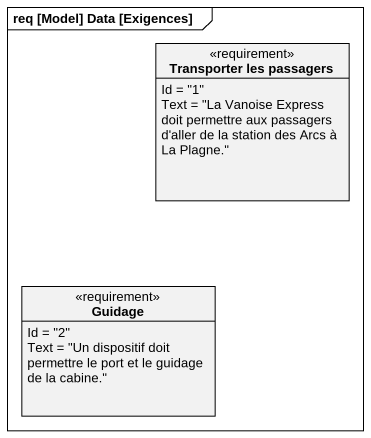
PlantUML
@startuml
mainframe req [Model] Data [Exigences]
hide circle
hide empty members
class "Transporter les passagers" as Transporter_les_passagers <<requirement>> {
  Id = "1"
  Text = "La Vanoise Express doit permettre aux passagers d'aller de la station des Arcs à La Plagne."
}
class Guidage <<requirement>> {
  Id = "2"
  Text = "Un dispositif doit permettre le port et le guidage de la cabine."
}
@enduml
